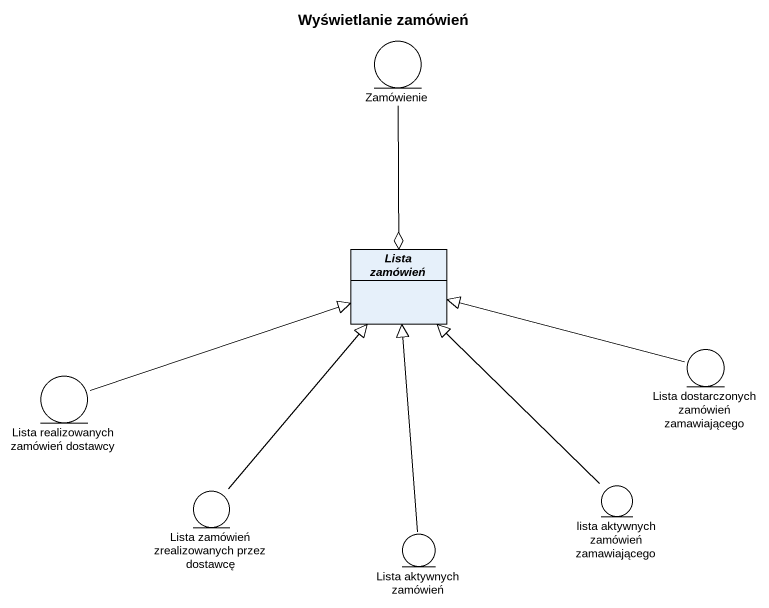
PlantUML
@startuml
title Wyświetlanie zamówień
allowmixing
hide circle
hide empty members
entity Zamówienie
abstract class "Lista zamówień" as Lista_zamówień
entity "Lista dostarczonych zamówień zamawiającego" as Lista_dostarczonych
entity "Lista realizowanych zamówień dostawcy" as Lista_realizowanych
entity "Lista zamówień zrealizowanych przez dostawcę" as Lista_zamówień_2
entity "lista aktywnych zamówień zamawiającego" as lista_aktywnych_zamówień
entity "Lista aktywnych zamówień" as Lista_aktywnych_zamówień
Zamówienie --o Lista_zamówień
Lista_dostarczonych -left-|> Lista_zamówień
Lista_realizowanych -right-|> Lista_zamówień
Lista_zamówień_2 -up-|> Lista_zamówień
lista_aktywnych_zamówień -up-|> Lista_zamówień
Lista_aktywnych_zamówień -up-|> Lista_zamówień
@enduml
